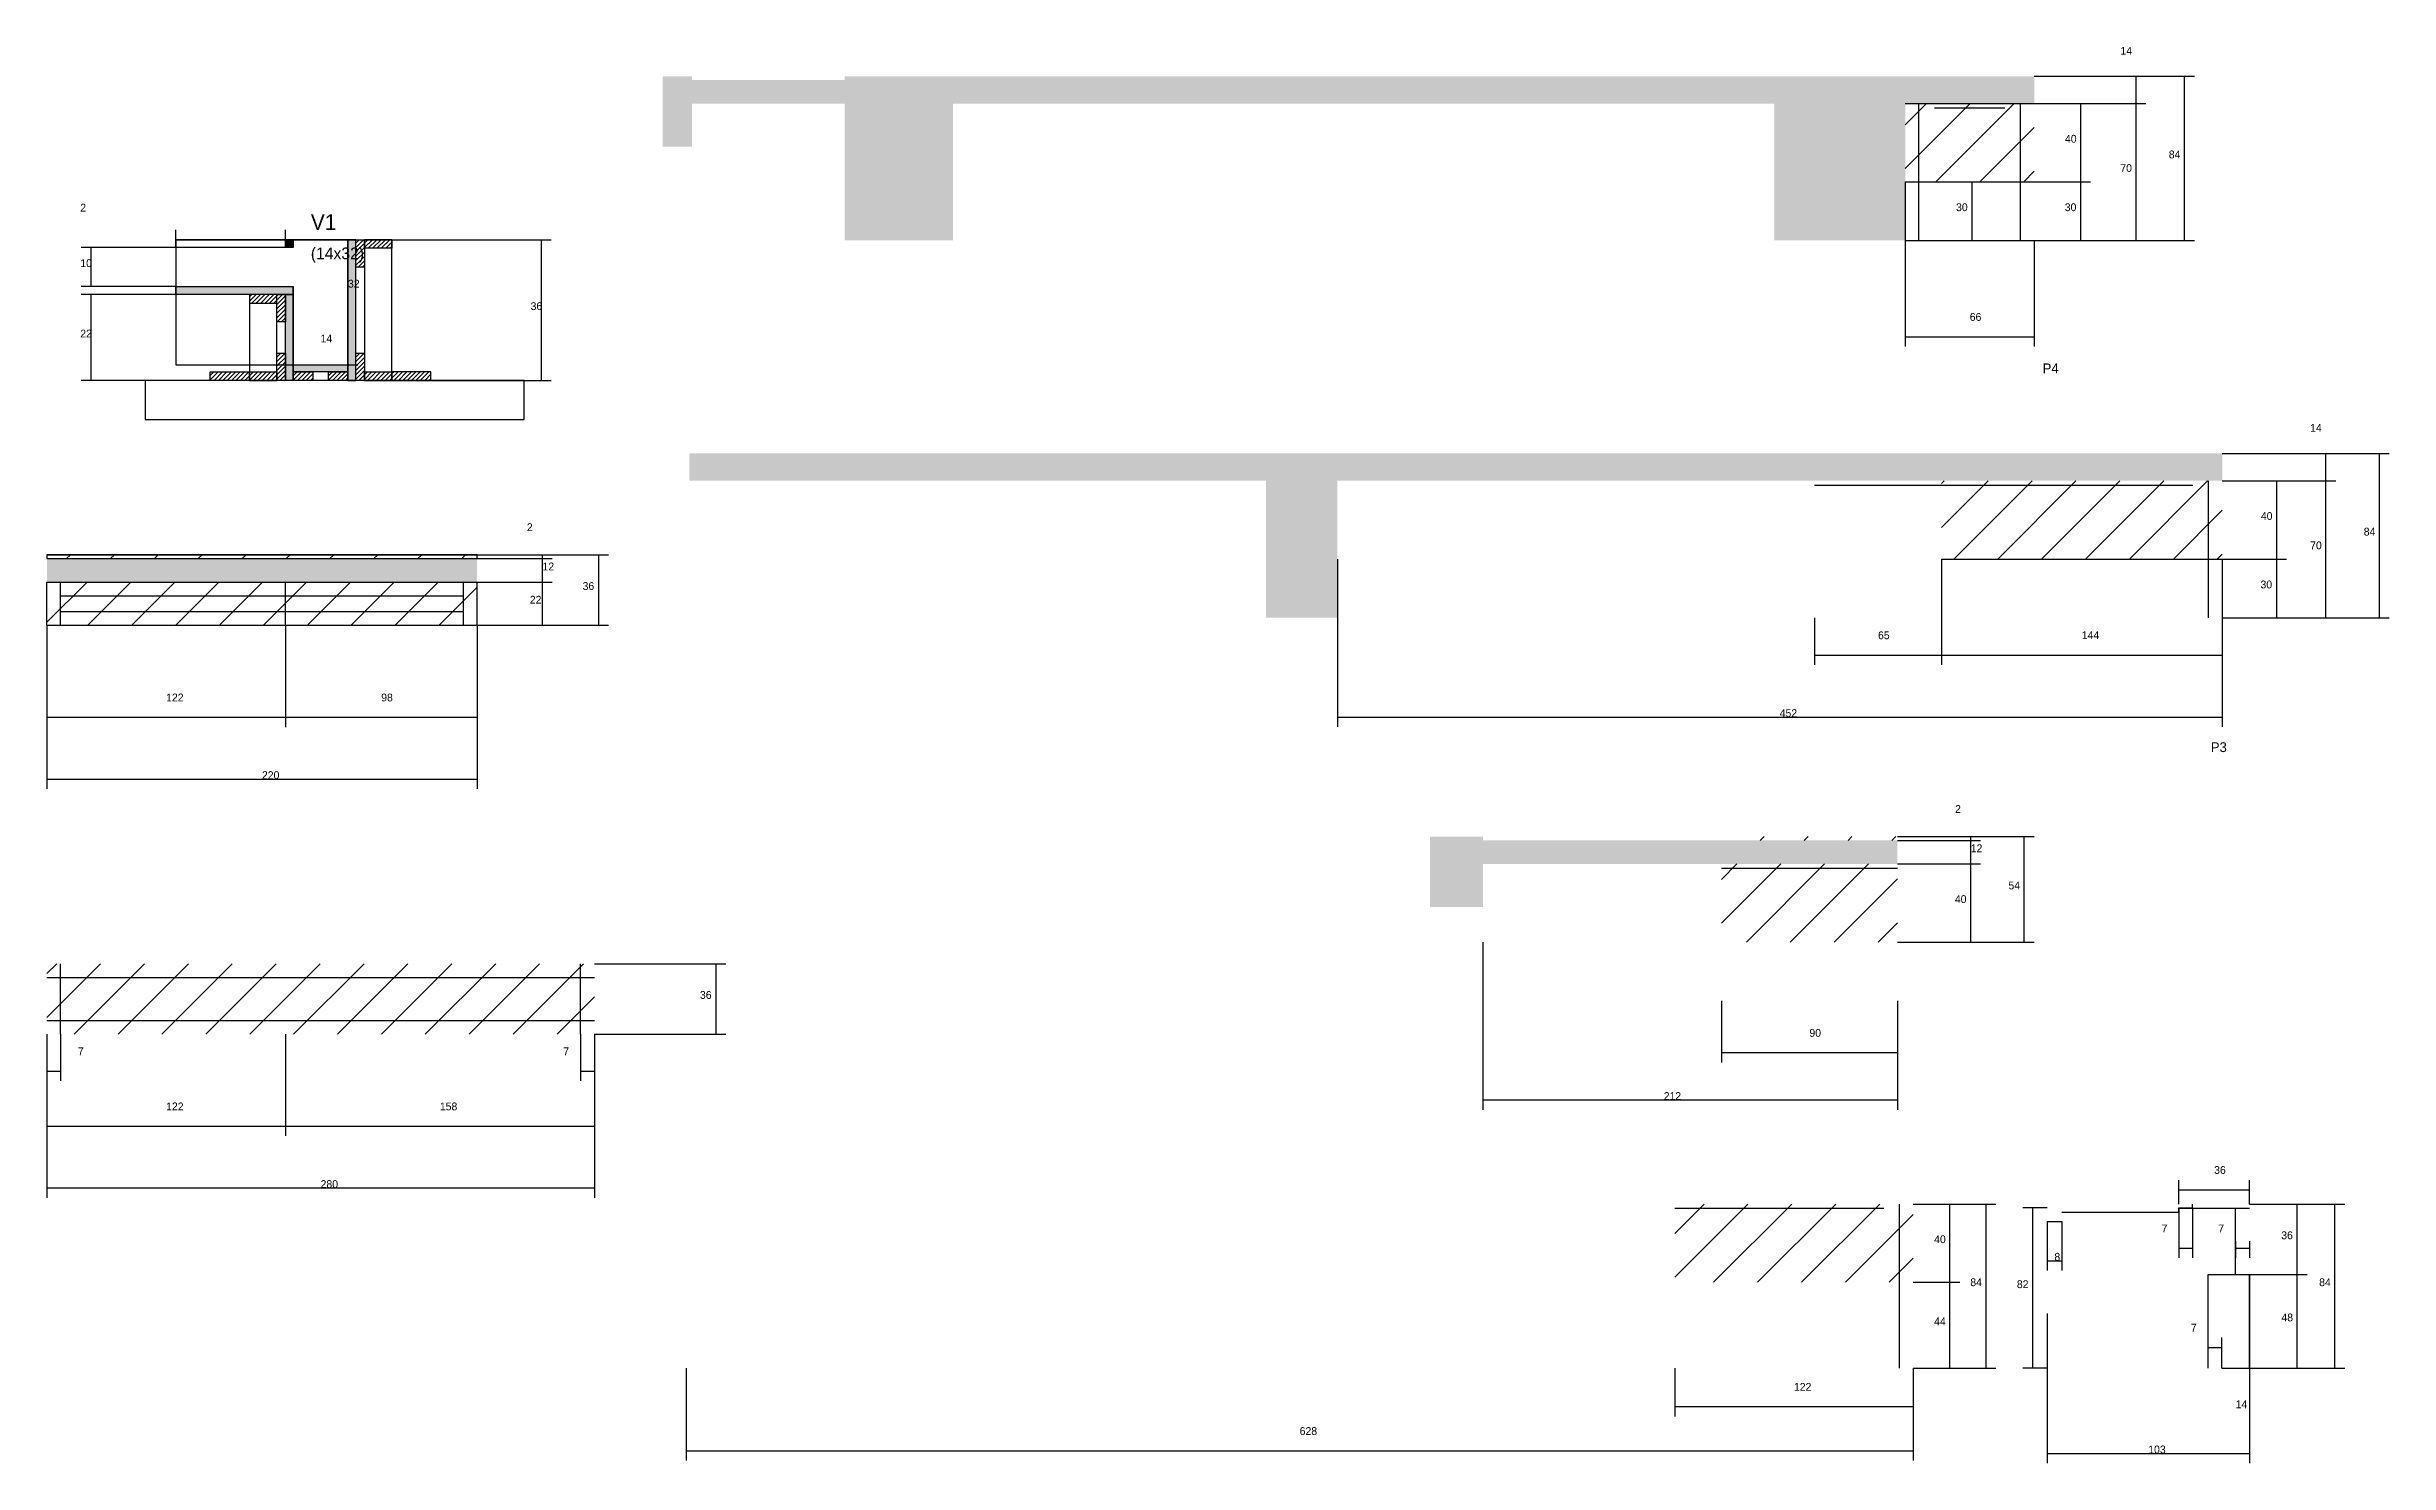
# Model space of a CAD drawing. Header units: metres. Extents: x -65046 to 21926, y -45195 to 1016.
# Drawn here: x 14265 to 15463, y -33626 to -32901 of the extents above; entities that cross this region are included whole.
import ezdxf

# ---------------------------------------------------------------- set-up
doc = ezdxf.new("R2010")
doc.units = ezdxf.units.M
for name, color, linetype in [('CONCRETO', 251, 'Continuous'), ('COTA', 241, 'Continuous'), ('Hachura', 253, 'Continuous'), ('Madeira', 126, 'Continuous'), ('NOMENCLATURA', 7, 'Continuous'), ('Painéis', 200, 'Continuous'), ('SARR_2.2x7', 40, 'Continuous'), ('Texto Seção', 7, 'Continuous')]:
    doc.layers.add(name, color=color, linetype=linetype)

msp = doc.modelspace()

# ---------------------------------------------------------------- hatches: boundary and pattern name
at = {"layer": 'COTA'}
h = msp.add_hatch(dxfattribs=at)
h.set_pattern_fill('AR-CONC', scale=0.03)
h.paths.add_polyline_path([(14673, -33000.4), (14728.4, -33000.4), (14728.4, -32930.4), (15148.4, -32930.4), (15148.4, -33000.4), (15215.4, -33000.4), (15215.4, -32930.4), (15281.4, -32930.4), (15281.4, -32916.4), (14673, -32916.4), (14673, -32918.4), (14595, -32918.4), (14595, -32916.4), (14580, -32916.4), (14580, -32952.4), (14595, -32952.4), (14595, -32930.4), (14673, -32930.4)])
h = msp.add_hatch(dxfattribs=at)
h.set_pattern_fill('AR-CONC', scale=0.03)
h.paths.add_polyline_path([(14925, -33123.3), (15377.5, -33123.3), (15377.5, -33109.3), (14593.5, -33109.3), (14593.5, -33123.3), (14888.5, -33123.3), (14888.5, -33193.3), (14925, -33193.3)])
h = msp.add_hatch(dxfattribs=at)
h.set_pattern_fill('AR-CONC', scale=0.03)
h.paths.add_polyline_path([(14485, -33163.1), (14265, -33163.1), (14265, -33175.1), (14485, -33175.1)])
h = msp.add_hatch(dxfattribs=at)
h.set_pattern_fill('AR-CONC', scale=0.03)
h.paths.add_polyline_path([(14999.4, -33319.2), (15211.4, -33319.2), (15211.4, -33307.2), (14999.4, -33307.2), (14999.4, -33305.2), (14972.4, -33305.2), (14972.4, -33341.2), (14999.4, -33341.2)])
at = {"layer": 'Hachura'}
h = msp.add_hatch(dxfattribs=at)
h.set_pattern_fill('ANSI31', scale=5)
h.paths.add_polyline_path([(15215.4, -32930.4), (15215.4, -32970.4), (15281.4, -32970.4), (15281.4, -32930.4)])
h = msp.add_hatch(color=8, dxfattribs=at)
h.dxf.hatch_style = 1
h.paths.add_polyline_path([(14387, -33000), (14391, -33000), (14391, -33000), (14391, -33004), (14391, -33004), (14387, -33004), (14387, -33004), (14387, -33000)])
h = msp.add_hatch(color=8, dxfattribs=at)
h.dxf.hatch_style = 1
h.paths.add_polyline_path([(14423, -33000), (14419, -33000), (14419, -33000), (14419, -33072), (14419, -33072), (14423, -33072), (14423, -33072), (14423, -33000)])
h = msp.add_hatch(dxfattribs=at)
h.set_pattern_fill('ANSI31', scale=0.5)
h.paths.add_polyline_path([(14427.4, -33014), (14423, -33014), (14423, -33014), (14423, -33000), (14423, -33000), (14427.4, -33000), (14427.4, -33000), (14427.4, -33014)])
h = msp.add_hatch(dxfattribs=at)
h.set_pattern_fill('ANSI31', scale=0.5)
h.paths.add_polyline_path([(14441.4, -33000), (14441.4, -33004.4), (14441.4, -33004.4), (14427.4, -33004.4), (14427.4, -33004.4), (14427.4, -33000), (14427.4, -33000), (14441.4, -33000)])
h = msp.add_hatch(color=8, dxfattribs=at)
h.dxf.hatch_style = 1
h.paths.add_polyline_path([(14331, -33028), (14331, -33024), (14331, -33024), (14391, -33024), (14391, -33024), (14391, -33028), (14391, -33028), (14331, -33028)])
h = msp.add_hatch(dxfattribs=at)
h.set_pattern_fill('ANSI31', scale=0.5)
h.paths.add_polyline_path([(14368.6, -33028), (14368.6, -33032.4), (14368.6, -33032.4), (14382.6, -33032.4), (14382.6, -33032.4), (14382.6, -33028), (14382.6, -33028), (14368.6, -33028)])
h = msp.add_hatch(dxfattribs=at)
h.set_pattern_fill('ANSI31', scale=0.5)
h.paths.add_polyline_path([(14387, -33042), (14382.6, -33042), (14382.6, -33042), (14382.6, -33028), (14382.6, -33028), (14387, -33028), (14387, -33028), (14387, -33042)])
h = msp.add_hatch(color=8, dxfattribs=at)
h.dxf.hatch_style = 1
h.paths.add_polyline_path([(14387, -33028), (14391, -33028), (14391, -33028), (14391, -33072), (14391, -33072), (14387, -33072), (14387, -33072), (14387, -33028)])
h = msp.add_hatch(dxfattribs=at)
h.set_pattern_fill('ANSI31', scale=0.5)
h.paths.add_polyline_path([(14387, -33072), (14382.6, -33072), (14382.6, -33072), (14382.6, -33058), (14382.6, -33058), (14387, -33058), (14387, -33058), (14387, -33072)])
h = msp.add_hatch(dxfattribs=at)
h.set_pattern_fill('ANSI31', scale=0.5)
h.paths.add_polyline_path([(14427.4, -33072), (14423, -33072), (14423, -33072), (14423, -33058), (14423, -33058), (14427.4, -33058), (14427.4, -33058), (14427.4, -33072)])
h = msp.add_hatch(dxfattribs=at)
h.set_pattern_fill('ANSI31', scale=0.5)
h.paths.add_polyline_path([(14348.6, -33072), (14348.6, -33067.6), (14348.6, -33067.6), (14368.6, -33067.6), (14368.6, -33067.6), (14368.6, -33072), (14368.6, -33072), (14348.6, -33072)])
h = msp.add_hatch(dxfattribs=at)
h.set_pattern_fill('ANSI31', scale=0.5)
h.paths.add_polyline_path([(14382.6, -33067.6), (14382.6, -33072), (14382.6, -33072), (14368.6, -33072), (14368.6, -33072), (14368.6, -33067.6), (14368.6, -33067.6), (14382.6, -33067.6)])
h = msp.add_hatch(color=8, dxfattribs=at)
h.dxf.hatch_style = 1
h.paths.add_polyline_path([(14391, -33067.6), (14391, -33064), (14391, -33064), (14419, -33064), (14419, -33064), (14419, -33067.6), (14419, -33067.6), (14391, -33067.6)])
h = msp.add_hatch(dxfattribs=at)
h.set_pattern_fill('ANSI31', scale=0.5)
h.paths.add_polyline_path([(14391, -33072), (14391, -33067.6), (14391, -33067.6), (14401, -33067.6), (14401, -33067.6), (14401, -33072), (14401, -33072), (14391, -33072)])
h = msp.add_hatch(dxfattribs=at)
h.set_pattern_fill('ANSI31', scale=0.5)
h.paths.add_polyline_path([(14409, -33072), (14409, -33067.6), (14409, -33067.6), (14419, -33067.6), (14419, -33067.6), (14419, -33072), (14419, -33072), (14409, -33072)])
h = msp.add_hatch(dxfattribs=at)
h.set_pattern_fill('ANSI31', scale=0.5)
h.paths.add_polyline_path([(14441.4, -33067.6), (14441.4, -33072), (14441.4, -33072), (14427.4, -33072), (14427.4, -33072), (14427.4, -33067.6), (14427.4, -33067.6), (14441.4, -33067.6)])
h = msp.add_hatch(dxfattribs=at)
h.set_pattern_fill('ANSI31', scale=0.5)
h.paths.add_polyline_path([(14461.4, -33072), (14461.4, -33067.6), (14461.4, -33067.6), (14441.4, -33067.6), (14441.4, -33067.6), (14441.4, -33072), (14441.4, -33072), (14461.4, -33072)])
h = msp.add_hatch(dxfattribs=at)
h.set_pattern_fill('ANSI31', scale=5)
h.paths.add_polyline_path([(15234, -33123.3), (15234, -33163.3), (15377.5, -33163.3), (15377.5, -33123.3)])
h = msp.add_hatch(dxfattribs=at)
h.set_pattern_fill('ANSI31', scale=5)
h.paths.add_polyline_path([(14485, -33163.1), (14485, -33161.1), (14265, -33161.1), (14265, -33163.1)])
h = msp.add_hatch(dxfattribs=at)
h.set_pattern_fill('ANSI31', scale=5)
h.paths.add_polyline_path([(14265, -33175.1), (14265, -33197.1), (14387, -33197.1), (14387, -33175.1)])
h = msp.add_hatch(dxfattribs=at)
h.set_pattern_fill('ANSI31', scale=5)
h.paths.add_polyline_path([(14387, -33197.1), (14485, -33197.1), (14485, -33175.1), (14387, -33175.1)])
h = msp.add_hatch(dxfattribs=at)
h.set_pattern_fill('ANSI31', scale=5)
h.paths.add_polyline_path([(15121.4, -33305.2), (15121.4, -33307.2), (15211.4, -33307.2), (15211.4, -33305.2)])
h = msp.add_hatch(dxfattribs=at)
h.set_pattern_fill('ANSI31', scale=5)
h.paths.add_polyline_path([(15211.4, -33359.2), (15211.4, -33319.2), (15121.4, -33319.2), (15121.4, -33359.2)])
h = msp.add_hatch(dxfattribs=at)
h.set_pattern_fill('ANSI31', scale=5)
h.paths.add_polyline_path([(14387, -33406.2), (14387, -33370.2), (14265, -33370.2), (14265, -33406.2)])
h = msp.add_hatch(dxfattribs=at)
h.set_pattern_fill('ANSI31', scale=5)
h.paths.add_polyline_path([(14387, -33370.2), (14387, -33406.2), (14545, -33406.2), (14545, -33370.2)])
h = msp.add_hatch(dxfattribs=at)
h.set_pattern_fill('ANSI31', scale=5)
h.paths.add_polyline_path([(15097.5, -33493.1), (15097.5, -33533.1), (15219.5, -33533.1), (15219.5, -33493.1)])

# ---------------------------------------------------------------- linework, layer by layer
at = {"layer": 'CONCRETO'}
for points in [[(14331, -33004), (14331, -33024), (14391, -33024), (14391, -33064), (14419, -33064), (14419, -33020), (14419, -33000), (14391, -33000), (14391, -33004)], [(14331, -33064), (14419, -33064), (14419, -33000), (14331, -33000)]]:
    msp.add_lwpolyline(points, close=True, dxfattribs=at)
at = {"layer": 'COTA'}
for p, q in [((15281.4, -32916.4), (15338.5, -32916.4)), ((15281.4, -32916.4), (15363.3, -32916.4)), ((15333.5, -32930.4), (15333.5, -32916.4)), ((15358.3, -33000.4), (15358.3, -32916.4)), ((15281.4, -32930.4), (15338.5, -32930.4)), ((15281.4, -32930.4), (15338.5, -32930.4)), ((15281.4, -32930.4), (15310.2, -32930.4)), ((15305.2, -32970.4), (15305.2, -32930.4)), ((15333.5, -33000.4), (15333.5, -32930.4)), ((15215.4, -32970.4), (15215.4, -33054.6)), ((15233.9, -32970.4), (15254.6, -32970.4)), ((15249.6, -33000.4), (15249.6, -32970.4)), ((15281.4, -32970.4), (15310.2, -32970.4)), ((15281.4, -32970.4), (15310.2, -32970.4)), ((15305.2, -33000.4), (15305.2, -32970.4)), ((14331, -33004), (14331, -32995)), ((14331, -33000), (14387, -33000)), ((14387, -33000), (14387, -32995)), ((14391, -33000), (14424, -33000)), ((14419, -33064), (14419, -33000)), ((14441.4, -33000), (14522.9, -33000)), ((14517.9, -33072), (14517.9, -33000)), ((15233.9, -33000.4), (15254.6, -33000.4)), ((15281.4, -33000.4), (15281.4, -33054.6)), ((15281.4, -33000.4), (15338.5, -33000.4)), ((15281.4, -33000.4), (15363.3, -33000.4)), ((15281.4, -33000.4), (15310.2, -33000.4)), ((14331, -33004), (14282.6, -33004)), ((14287.6, -33024), (14287.6, -33004)), ((14331, -33024), (14282.6, -33024)), ((14331, -33028), (14282.6, -33028)), ((14287.6, -33072), (14287.6, -33028)), ((15215.4, -33049.6), (15281.4, -33049.6)), ((14391, -33064), (14391, -33059)), ((14419, -33064), (14419, -33059)), ((14348.6, -33072), (14282.6, -33072)), ((14391, -33064), (14424, -33064)), ((14391, -33064), (14419, -33064)), ((14461.4, -33072), (14522.9, -33072)), ((15377.5, -33109.3), (15435.6, -33109.3)), ((15377.5, -33109.3), (15462.9, -33109.3)), ((15430.6, -33123.3), (15430.6, -33109.3)), ((15457.9, -33193.3), (15457.9, -33109.3)), ((15377.5, -33123.3), (15435.6, -33123.3)), ((15377.5, -33123.3), (15435.6, -33123.3)), ((15377.5, -33123.3), (15410.4, -33123.3)), ((15405.4, -33163.3), (15405.4, -33123.3)), ((15430.6, -33193.3), (15430.6, -33123.3)), ((14485, -33161.1), (14552.3, -33161.1)), ((14485, -33161.1), (14523.5, -33161.1)), ((14485, -33163.1), (14523.5, -33163.1)), ((14485, -33163.1), (14523.5, -33163.1)), ((14518.5, -33163.1), (14518.5, -33161.1)), ((14518.5, -33175.1), (14518.5, -33163.1)), ((14547.3, -33197.1), (14547.3, -33161.1)), ((14925, -33163.3), (14925, -33249.1)), ((15234, -33163.3), (15234, -33217.4)), ((15234, -33163.3), (15234, -33217.4)), ((15377.5, -33163.3), (15377.5, -33249.1)), ((15377.5, -33163.3), (15410.4, -33163.3)), ((15377.5, -33163.3), (15410.4, -33163.3)), ((15405.4, -33193.3), (15405.4, -33163.3)), ((14485, -33175.1), (14523.5, -33175.1)), ((14485, -33175.1), (14523.5, -33175.1)), ((14518.5, -33197.1), (14518.5, -33175.1)), ((15169, -33193.3), (15169, -33217.4)), ((15377.5, -33193.3), (15435.6, -33193.3)), ((15377.5, -33193.3), (15462.9, -33193.3)), ((15377.5, -33193.3), (15377.5, -33217.4)), ((15377.5, -33193.3), (15410.4, -33193.3)), ((14265, -33197.1), (14265, -33249.2)), ((14265, -33197.1), (14265, -33280.8)), ((14387, -33197.1), (14387, -33249.2)), ((14387, -33197.1), (14387, -33249.2)), ((14485, -33197.1), (14523.5, -33197.1)), ((14485, -33197.1), (14485, -33249.2)), ((14485, -33197.1), (14485, -33280.8)), ((14485, -33197.1), (14552.3, -33197.1)), ((15169, -33212.4), (15234, -33212.4)), ((15234, -33212.4), (15377.5, -33212.4)), ((14265, -33244.2), (14387, -33244.2)), ((14387, -33244.2), (14485, -33244.2)), ((14925, -33244.1), (15377.5, -33244.1)), ((14265, -33275.8), (14485, -33275.8)), ((15211.4, -33305.2), (15281.3, -33305.2)), ((15211.4, -33305.2), (15253.9, -33305.2)), ((15211.4, -33307.2), (15253.9, -33307.2)), ((15211.4, -33307.2), (15253.9, -33307.2)), ((15248.9, -33307.2), (15248.9, -33305.2)), ((15248.9, -33319.2), (15248.9, -33307.2)), ((15276.3, -33359.2), (15276.3, -33305.2)), ((15211.4, -33319.2), (15253.9, -33319.2)), ((15211.4, -33319.2), (15253.9, -33319.2)), ((15248.9, -33359.2), (15248.9, -33319.2)), ((14999.4, -33359.2), (14999.4, -33444.9)), ((15211.4, -33359.2), (15253.9, -33359.2)), ((15211.4, -33359.2), (15281.3, -33359.2)), ((14545, -33370.2), (14612.3, -33370.2)), ((14607.3, -33406.2), (14607.3, -33370.2)), ((15121.4, -33389.2), (15121.4, -33420.7)), ((15211.4, -33389.2), (15211.4, -33420.7)), ((15211.4, -33389.2), (15211.4, -33444.9)), ((14265, -33406.2), (14265, -33458.3)), ((14265, -33406.2), (14265, -33489.9)), ((14265, -33406.2), (14265, -33430.1)), ((14272, -33406.2), (14272, -33430.1)), ((14387, -33406.2), (14387, -33458.3)), ((14387, -33406.2), (14387, -33458.3)), ((14538, -33406.2), (14538, -33430.1)), ((14545, -33406.2), (14545, -33458.3)), ((14545, -33406.2), (14545, -33489.9)), ((14545, -33406.2), (14612.3, -33406.2)), ((14545, -33406.2), (14545, -33430.1)), ((15121.4, -33415.7), (15211.4, -33415.7)), ((14265, -33425.1), (14272, -33425.1)), ((14538, -33425.1), (14545, -33425.1)), ((14999.4, -33439.9), (15211.4, -33439.9)), ((14265, -33453.3), (14387, -33453.3)), ((14387, -33453.3), (14545, -33453.3)), ((15355.4, -33493.1), (15355.4, -33480.9)), ((15391.4, -33493.1), (15391.4, -33480.9)), ((14265, -33484.9), (14545, -33484.9)), ((15219.5, -33493.1), (15261.8, -33493.1)), ((15219.5, -33493.1), (15243.3, -33493.1)), ((15238.3, -33533.1), (15238.3, -33493.1)), ((15256.8, -33577.1), (15256.8, -33493.1)), ((15355.4, -33485.9), (15391.4, -33485.9)), ((15391.4, -33493.1), (15420.9, -33493.1)), ((15391.4, -33493.1), (15440.2, -33493.1)), ((15415.9, -33529.1), (15415.9, -33493.1)), ((15435.2, -33577.1), (15435.2, -33493.1)), ((15288, -33495.1), (15275.6, -33495.1)), ((15280.6, -33577.1), (15280.6, -33495.1)), ((15288, -33502.1), (15288, -33527.1)), ((15295.5, -33502.1), (15295.5, -33527.1)), ((15355.4, -33495.1), (15355.4, -33520.7)), ((15362.4, -33495.1), (15362.4, -33520.7)), ((15355.4, -33515.7), (15362.4, -33515.7)), ((15384.4, -33512.1), (15384.4, -33520.7)), ((15384.4, -33515.7), (15391.4, -33515.7)), ((15391.4, -33512.1), (15391.4, -33520.7)), ((15288, -33522.1), (15295.5, -33522.1)), ((15377.4, -33529.1), (15420.9, -33529.1)), ((15391.4, -33529.1), (15391.4, -33625.6)), ((15391.4, -33529.1), (15420.9, -33529.1)), ((15391.4, -33577.1), (15391.4, -33529.1)), ((15391.4, -33529.1), (15396.4, -33529.1)), ((15415.9, -33577.1), (15415.9, -33529.1)), ((15219.5, -33533.1), (15243.3, -33533.1)), ((15219.5, -33533.1), (15243.3, -33533.1)), ((15238.3, -33577.1), (15238.3, -33533.1)), ((15288, -33549.1), (15288, -33625.6)), ((15370.4, -33577.1), (15370.4, -33561.4)), ((15377.4, -33577.1), (15377.4, -33561.4)), ((14591.9, -33577.1), (14591.9, -33624.3)), ((15097.5, -33577.1), (15097.5, -33601.7)), ((15219.5, -33577.1), (15219.5, -33624.3)), ((15219.5, -33577.1), (15219.5, -33601.7)), ((15219.5, -33577.1), (15261.8, -33577.1)), ((15219.5, -33577.1), (15243.3, -33577.1)), ((15288, -33577.1), (15275.6, -33577.1)), ((15370.4, -33566.4), (15377.4, -33566.4)), ((15377.4, -33577.1), (15396.4, -33577.1)), ((15377.4, -33577.1), (15420.9, -33577.1)), ((15377.4, -33577.1), (15440.2, -33577.1)), ((15097.5, -33596.7), (15219.5, -33596.7)), ((14591.9, -33619.3), (15219.5, -33619.3)), ((15288, -33620.6), (15391.4, -33620.6))]:
    msp.add_line(p, q, dxfattribs=at)
at = {"layer": 'Madeira'}
for points in [[(14427.4, -33014), (14423, -33014), (14423, -33000), (14427.4, -33000)], [(14441.4, -33000), (14441.4, -33004.4), (14427.4, -33004.4), (14427.4, -33000)], [(14441.4, -33000), (14427.4, -33000), (14427.4, -33072), (14441.4, -33072)], [(14368.6, -33028), (14368.6, -33032.4), (14382.6, -33032.4), (14382.6, -33028)], [(14368.6, -33072), (14382.6, -33072), (14382.6, -33028), (14368.6, -33028)], [(14387, -33042), (14382.6, -33042), (14382.6, -33028), (14387, -33028)], [(14387, -33072), (14382.6, -33072), (14382.6, -33058), (14387, -33058)], [(14427.4, -33072), (14423, -33072), (14423, -33058), (14427.4, -33058)], [(14315.2, -33092), (14509.1, -33092), (14509.1, -33072), (14315.2, -33072)], [(14348.6, -33072), (14348.6, -33067.6), (14368.6, -33067.6), (14368.6, -33072)], [(14382.6, -33067.6), (14382.6, -33072), (14368.6, -33072), (14368.6, -33067.6)], [(14391, -33072), (14391, -33067.6), (14401, -33067.6), (14401, -33072)], [(14409, -33072), (14409, -33067.6), (14419, -33067.6), (14419, -33072)], [(14441.4, -33067.6), (14441.4, -33072), (14427.4, -33072), (14427.4, -33067.6)], [(14461.4, -33072), (14461.4, -33067.6), (14441.4, -33067.6), (14441.4, -33072)]]:
    msp.add_lwpolyline(points, close=True, dxfattribs=at)
at = {"layer": 'Painéis'}
for p, q in [((15215.4, -32930.4), (15281.4, -32930.4)), ((15215.4, -32970.4), (15281.4, -32970.4)), ((14419, -33072), (14419, -33000)), ((15215.4, -33000.4), (15281.4, -33000.4)), ((14331, -33024), (14391, -33024)), ((14331, -33028), (14331, -33024)), ((14391, -33028), (14391, -33024)), ((14391, -33072), (14391, -33028)), ((14391, -33064), (14419, -33064)), ((14391, -33067.6), (14391, -33064)), ((14419, -33067.6), (14419, -33064)), ((14265, -33161.1), (14485, -33161.1)), ((14265, -33163.1), (14485, -33163.1)), ((15234, -33163.3), (15377.5, -33163.3)), ((14265, -33175.1), (14485, -33175.1)), ((14265, -33197.1), (14265, -33175.1)), ((14387, -33197.1), (14387, -33175.1)), ((14485, -33197.1), (14485, -33175.1)), ((14265, -33197.1), (14485, -33197.1))]:
    msp.add_line(p, q, dxfattribs=at)
for points in [[(14387, -33000), (14391, -33000), (14391, -33004), (14387, -33004)], [(14423, -33000), (14419, -33000), (14419, -33072), (14423, -33072)], [(14331, -33028), (14331, -33024), (14391, -33024), (14391, -33028)], [(14387, -33028), (14391, -33028), (14391, -33072), (14387, -33072)], [(14391, -33067.6), (14391, -33064), (14419, -33064), (14419, -33067.6)], [(14265, -33163.1), (14485, -33163.1), (14485, -33161.1), (14265, -33161.1)]]:
    msp.add_lwpolyline(points, close=True, dxfattribs=at)
at = {"layer": 'SARR_2.2x7'}
for p, q in [((15222.4, -32970.4), (15222.4, -32930.4)), ((15230.4, -32932.6), (15266.4, -32932.6)), ((15274.4, -32970.4), (15274.4, -32930.4)), ((15222.4, -33000.4), (15222.4, -32970.4)), ((15274.4, -33000.4), (15274.4, -32970.4)), ((15169, -33125.5), (15234, -33125.5)), ((15234, -33125.5), (15362.5, -33125.5)), ((15370.5, -33163.3), (15370.5, -33123.3)), ((15370.5, -33193.3), (15370.5, -33163.3)), ((14272, -33197.1), (14272, -33175.1)), ((14478, -33197.1), (14478, -33175.1)), ((14272, -33182.1), (14387, -33182.1)), ((14272, -33190.1), (14387, -33190.1)), ((14387, -33182.1), (14478, -33182.1)), ((14387, -33190.1), (14478, -33190.1)), ((15121.4, -33321.4), (15211.4, -33321.4)), ((14272, -33406.2), (14272, -33370.2)), ((14538, -33406.2), (14538, -33370.2)), ((14265, -33377.2), (14387, -33377.2)), ((14387, -33377.2), (14545, -33377.2)), ((14265, -33399.2), (14387, -33399.2)), ((14387, -33399.2), (14545, -33399.2)), ((15212.5, -33533.1), (15212.5, -33493.1)), ((15362.4, -33495.1), (15362.4, -33493.1)), ((15097.5, -33495.3), (15204.5, -33495.3)), ((15288, -33502.1), (15295.5, -33502.1)), ((15295.5, -33497.3), (15355.4, -33497.3)), ((15355.4, -33497.3), (15355.4, -33495.1)), ((15355.4, -33495.1), (15362.4, -33495.1)), ((15355.4, -33495.3), (15391.4, -33495.3)), ((15384.4, -33529.1), (15384.4, -33495.1)), ((15370.4, -33577.1), (15370.4, -33529.1)), ((15370.4, -33529.1), (15377.4, -33529.1)), ((15212.5, -33577.1), (15212.5, -33533.1))]:
    msp.add_line(p, q, dxfattribs=at)

# ---------------------------------------------------------------- texts
at = {"layer": 'COTA'}
for s, p in [('14', (15325.5, -32905.4)), ('40', (15297.1, -32950.4)), ('70', (15325.4, -32965.4)), ('84', (15350.2, -32958.4)), ('2', (14282.1, -32985.6)), ('30', (15241.4, -32985.4)), ('30', (15297, -32985.4)), ('10', (14282.1, -33014)), ('32', (14419, -33024.5)), ('36', (14512.4, -33036)), ('66', (15248.4, -33041.5)), ('22', (14282.1, -33050)), ('14', (14405, -33052.5)), ('14', (15422.5, -33098.2)), ('2', (14510.5, -33149)), ('40', (15397.3, -33143.3)), ('70', (15422.5, -33158.3)), ('84', (15449.9, -33151.3)), ('12', (14518.5, -33169.1)), ('36', (14539, -33179.1)), ('30', (15397.1, -33178.3)), ('22', (14512, -33186.1)), ('65', (15201.5, -33204.3)), ('144', (15305.7, -33204.2)), ('122', (14326, -33236.1)), ('98', (14436, -33236.1)), ('452', (15151.2, -33244.1)), ('220', (14375, -33275.8)), ('2', (15240.9, -33293.1)), ('12', (15248.9, -33313.2)), ('40', (15240.8, -33339.2)), ('54', (15268.2, -33332.2)), ('36', (14599, -33388.2)), ('90', (15166.4, -33407.6)), ('7', (14280.9, -33417)), ('7', (14529.1, -33417)), ('122', (14326, -33445.2)), ('158', (14466, -33445.2)), ('212', (15091.9, -33439.9)), ('280', (14405, -33484.9)), ('36', (15373.4, -33477.7)), ('7', (15346.5, -33507.6)), ('7', (15375.5, -33507.6)), ('40', (15230.2, -33513.1)), ('36', (15407.7, -33511.1)), ('8', (15291.7, -33522.1)), ('84', (15248.7, -33535.1)), ('82', (15272.5, -33536.1)), ('84', (15427.1, -33535.1)), ('44', (15230.2, -33555.1)), ('48', (15407.8, -33553.1)), ('7', (15361.5, -33558.3)), ('122', (15158.5, -33588.6)), ('14', (15384.4, -33597.5)), ('628', (14905.7, -33611.2)), ('103', (15339.7, -33620.6))]:
    msp.add_text(s, height=4, dxfattribs=at).set_placement(p)
at = {"layer": 'NOMENCLATURA'}
for s, p in [('P4', (15285.7, -33068.3)), ('P3', (15371.7, -33262))]:
    msp.add_text(s, height=5, dxfattribs=at).set_placement(p)
at = {"layer": 'Texto Seção'}
for s, height, p in [('V1', 8, (14400, -32995)), ('(14x32)', 6, (14400, -33010))]:
    msp.add_text(s, height=height, dxfattribs=at).set_placement(p)

doc.saveas('drawing.dxf')
